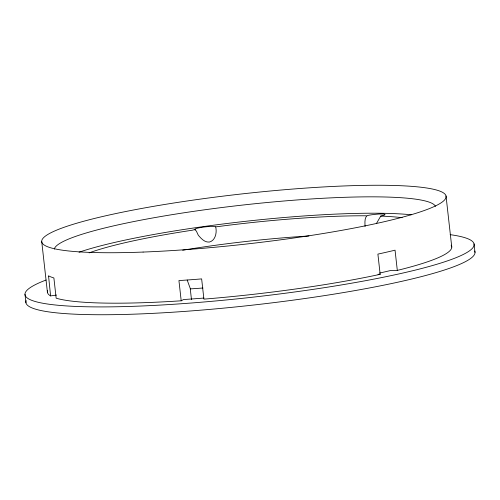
<?xml version="1.0" encoding="UTF-8"?>
<svg xmlns="http://www.w3.org/2000/svg" width="500" height="500" viewBox="0 0 500 500"><rect width="100%" height="100%" fill="white"/><g stroke="black" fill="none" stroke-linecap="round" stroke-linejoin="round"><path stroke-width="0.75" d="M376.35 223.644L380.744 216.094L381.731 215.881A10.588 1.306 -6.4 0 0 382.1 213.981A10.588 1.306 -6.4 0 0 367.225 215.581C364.4 217.619 364.894 223.119 365.081 226.462M56.5 295.075L50.594 295.906L48.537 275.812A203.45 25.144 -6.4 0 0 53.513 277.838L53.888 277.95L56.156 298.175L57.362 298.525A203.45 25.144 -6.4 0 0 177.413 301.044L181.2 300.8L183.556 299.538L185.15 299.431A195.056 24.106 -6.4 0 0 203.912 298.056M379.513 273.087A195.056 24.106 -6.4 0 0 390.4 270.556L397.312 270.394L400.05 269.719A203.45 25.144 -6.4 0 0 451.112 245.156M397.312 270.394L395.044 250.169L394.194 250.375A203.45 25.144 -6.4 0 1 378.862 253.894L377.894 254.106L380.163 274.331L377.069 274.994A203.45 25.144 -6.4 0 1 207.844 298.806L203.912 299.125L201.644 278.9L200.413 279A203.45 25.144 -6.4 0 1 180.113 280.5L178.931 280.575L181.2 300.8M195.55 229.725L195.169 229.613A10.588 1.306 -6.4 0 1 202.919 227.169A10.588 1.306 -6.4 0 1 215.625 226.737C217.119 232.05 215.656 240.525 209.312 242.075C205.275 242.463 202.019 239.456 199.537 236.656C196.656 234.606 197.162 227.644 192.381 230.2A176.381 21.8 -6.4 0 0 89.138 252.869M215.844 226.869L219.119 226.438A176.381 21.8 -6.4 0 1 363.906 215.781L366.35 215.794M187.2 280.031L190.4 288.881A150.044 18.544 -6.4 0 0 202.994 288.012M378.006 274.281L380.163 274.331M380.744 216.094L382.875 216.181A176.381 21.8 -6.4 0 1 402.181 217.719M50.594 295.906L49.9 295.487A203.45 25.144 -6.4 0 1 47.619 290.456M474.038 243.869L475 252.425M446.025 195.975L451.763 247.069M190.275 288.888L191.469 299.562M41.706 241.369L47.438 292.462M25 294.288L25.962 302.844M450.144 234.656A225.95 27.925 -6.4 0 1 252.869 297.169A225.95 27.925 -6.4 0 1 46.087 280.019M474.675 250.987A225.95 27.925 -6.4 0 1 250.806 305.331A225.95 27.925 -6.4 0 1 26.169 300.613M54.319 249.137A191.906 23.719 -6.4 0 1 242.175 205.113A191.906 23.719 -6.4 0 1 435.438 206.35M79.056 252.213A191.906 23.719 -6.4 0 1 243.388 221.556A191.906 23.719 -6.4 0 1 411.213 214.781M182.656 250.219A164.338 20.312 -6.4 0 1 308.956 235.969M143.094 252.062A203.45 25.144 -6.4 0 0 446.1 196.625A203.45 25.144 -6.4 0 0 142.513 208.306A203.45 25.144 -6.4 0 0 143.094 252.062"/></g></svg>
